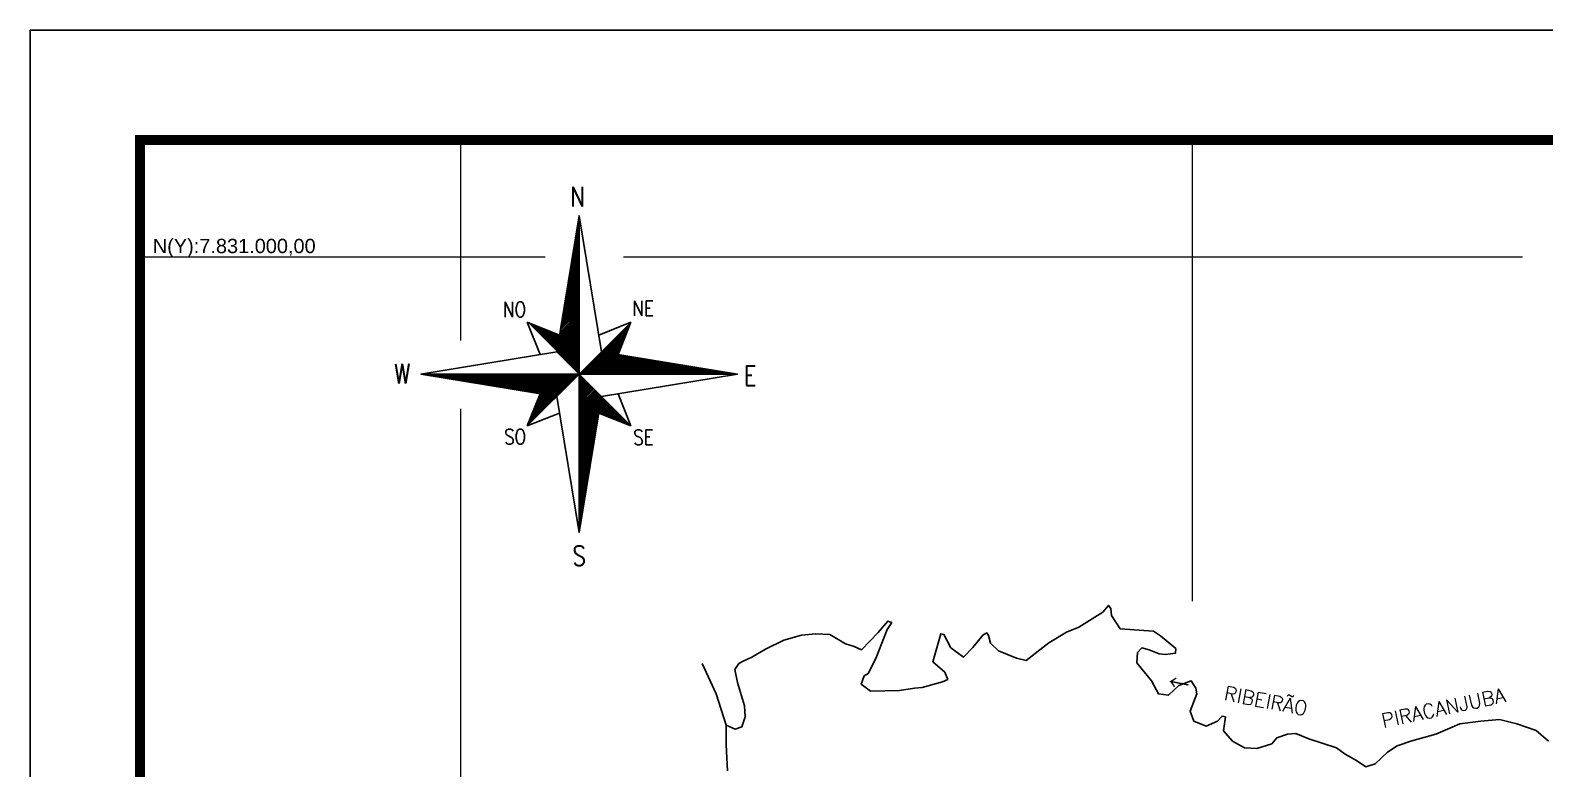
# Model space of a CAD drawing. Extents: x 744412 to 747562, y 7826855 to 7831310.
# Drawn here: x 744412 to 746481, y 7830301 to 7831310 of the extents above; entities that cross this region are included whole.
import ezdxf
from ezdxf.enums import TextEntityAlignment as Align

# ---------------------------------------------------------------- set-up
doc = ezdxf.new("R2010")
doc.units = 0
doc.header["$MEASUREMENT"] = 0
doc.linetypes.add('CONTINUO', pattern=[0])
doc.linetypes.add('LIN0', pattern=[0])
for name, color, linetype in [('CÓRREGO', 5, 'Continuous'), ('MARGEM', 7, 'CONTINUO'), ('SETA_NORTE', 3, 'Continuous'), ('TXT_DIVERSOS', 7, 'Continuous')]:
    doc.layers.add(name, color=color, linetype=linetype)
doc.layers.add('MALHA', color=8, linetype='Continuous', lineweight=9)
doc.styles.add('ROMANS', font='romans')
doc.styles.add('Simplex', font='simplex.shx')
doc.styles.get("Standard").update_dxf_attribs({"font": 'arial.ttf'})

# ---------------------------------------------------------------- blocks, each defined once
blk = doc.blocks.new('A$C309442C0')
at = {"layer": 'SETA_NORTE', "linetype": 'Continuous'}
h = blk.add_hatch(dxfattribs=at)
h.set_pattern_fill('ANSI31', color=256, scale=0.1375, angle=-90, style=0)
h.set_pattern_definition([(315, (-215853.3434, 13873.16845), (0.3086963042, 0.3086963042), [])])
h.paths.add_polyline_path([(73.46, 97.41), (74.7, 104.95), (60.04, 110.83)])
h = blk.add_hatch(dxfattribs=at)
h.set_pattern_fill('ANSI31', color=256, scale=0.1375, angle=180, style=0)
h.set_pattern_definition([(225, (13869.59828, 216024.21475), (0.3086963042, -0.3086963042), [])])
h.paths.add_polyline_path([(93.84, 97.41), (101.38, 96.17), (107.26, 110.83)])
h = blk.add_hatch(dxfattribs=at)
h.set_pattern_fill('ANSI31', color=256, scale=0.1375, style=0)
h.set_pattern_definition([(45, (-13702.2971, -215849.77324), (-0.3086963042, 0.3086963042), [])])
h.paths.add_polyline_path([(73.46, 77.03), (65.92, 78.27), (60.04, 63.61)])
h = blk.add_hatch(dxfattribs=at)
h.set_pattern_fill('ANSI31', color=256, scale=0.1375, angle=90, style=0)
h.set_pattern_definition([(135, (216020.6446, -13698.72693), (-0.3086963042, -0.3086963042), [])])
h.paths.add_polyline_path([(93.84, 77.03), (92.6, 69.49), (107.26, 63.61)])
for p, q in [((83.6, 159.02), (83.65, 159.06)), ((82.22, 150.63), (83.65, 152.05)), ((82.35, 151.39), (83.65, 152.69)), ((82.47, 152.15), (83.65, 153.33)), ((82.6, 152.91), (83.65, 153.96)), ((82.73, 153.68), (83.65, 154.6)), ((82.85, 154.44), (83.65, 155.24)), ((82.98, 155.2), (83.65, 155.88)), ((83.1, 155.96), (83.65, 156.51)), ((83.23, 156.73), (83.65, 157.15)), ((83.35, 157.49), (83.65, 157.79)), ((83.48, 158.25), (83.65, 158.42)), ((80.84, 142.24), (83.65, 145.05)), ((80.97, 143), (83.65, 145.68)), ((81.09, 143.76), (83.65, 146.32)), ((81.22, 144.53), (83.65, 146.96)), ((81.34, 145.29), (83.65, 147.59)), ((81.47, 146.05), (83.65, 148.23)), ((81.59, 146.81), (83.65, 148.87)), ((81.72, 147.58), (83.65, 149.51)), ((81.85, 148.34), (83.65, 150.14)), ((81.97, 149.1), (83.65, 150.78)), ((82.1, 149.86), (83.65, 151.42)), ((79.46, 133.85), (83.65, 138.04)), ((79.59, 134.61), (83.65, 138.68)), ((79.71, 135.37), (83.65, 139.31)), ((79.84, 136.14), (83.65, 139.95)), ((79.96, 136.9), (83.65, 140.59)), ((80.09, 137.66), (83.65, 141.22)), ((80.21, 138.42), (83.65, 141.86)), ((80.34, 139.19), (83.65, 142.5)), ((80.46, 139.95), (83.65, 143.14)), ((80.59, 140.71), (83.65, 143.77)), ((80.72, 141.47), (83.65, 144.41)), ((78.2, 126.22), (83.65, 131.67)), ((78.33, 126.98), (83.65, 132.31)), ((78.45, 127.75), (83.65, 132.94)), ((78.58, 128.51), (83.65, 133.58)), ((78.71, 129.27), (83.65, 134.22)), ((78.83, 130.03), (83.65, 134.85)), ((78.96, 130.8), (83.65, 135.49)), ((79.08, 131.56), (83.65, 136.13)), ((79.21, 132.32), (83.65, 136.77)), ((79.33, 133.09), (83.65, 137.4)), ((76.82, 117.83), (83.65, 124.66)), ((76.95, 118.59), (83.65, 125.3)), ((77.07, 119.36), (83.65, 125.94)), ((77.2, 120.12), (83.65, 126.57)), ((77.32, 120.88), (83.65, 127.21)), ((77.45, 121.65), (83.65, 127.85)), ((77.58, 122.41), (83.65, 128.48)), ((77.7, 123.17), (83.65, 129.12)), ((77.83, 123.93), (83.65, 129.76)), ((77.95, 124.7), (83.65, 130.39)), ((78.08, 125.46), (83.65, 131.03)), ((75.44, 109.44), (83.65, 117.65)), ((75.57, 110.21), (83.65, 118.29)), ((75.69, 110.97), (83.65, 118.93)), ((75.82, 111.73), (83.65, 119.57)), ((75.94, 112.49), (83.65, 120.2)), ((76.07, 113.26), (83.65, 120.84)), ((76.19, 114.02), (83.65, 121.48)), ((76.32, 114.78), (83.65, 122.11)), ((76.44, 115.54), (83.65, 122.75)), ((76.57, 116.31), (83.65, 123.39)), ((76.7, 117.07), (83.65, 124.02)), ((60.04, 110.83), (74.7, 104.95)), ((60.04, 110.83), (65.92, 96.17)), ((74.06, 101.05), (83.65, 110.65)), ((74.18, 101.82), (83.65, 111.28)), ((74.31, 102.58), (83.65, 111.92)), ((74.43, 103.34), (83.65, 112.56)), ((74.56, 104.1), (83.65, 113.19)), ((74.69, 104.87), (83.65, 113.83)), ((74.81, 105.63), (83.65, 114.47)), ((74.94, 106.39), (83.65, 115.11)), ((75.06, 107.16), (83.65, 115.74)), ((75.19, 107.92), (83.65, 116.38)), ((75.31, 108.68), (83.65, 117.02)), ((107.26, 110.83), (92.6, 104.95)), ((107.26, 110.83), (101.38, 96.17)), ((73.53, 97.34), (83.65, 107.46)), ((73.56, 98), (83.65, 108.1)), ((73.68, 98.77), (83.65, 108.74)), ((73.81, 99.53), (83.65, 109.37)), ((73.85, 97.02), (83.65, 106.82)), ((73.93, 100.29), (83.65, 110.01)), ((74.17, 96.7), (83.65, 106.19)), ((74.49, 96.39), (83.65, 105.55)), ((74.8, 96.07), (83.65, 104.91)), ((75.12, 95.75), (83.65, 104.28)), ((75.44, 95.43), (83.65, 103.64)), ((75.76, 95.11), (83.65, 103)), ((76.08, 94.79), (83.65, 102.37)), ((76.4, 94.47), (83.65, 101.73)), ((76.72, 94.16), (83.65, 101.09)), ((77.03, 93.84), (83.65, 100.45)), ((77.35, 93.52), (83.65, 99.82)), ((77.67, 93.2), (83.65, 99.18)), ((77.99, 92.88), (83.65, 98.54)), ((78.31, 92.56), (83.65, 97.91)), ((78.63, 92.24), (83.65, 97.27)), ((78.94, 91.93), (83.65, 96.63)), ((83.79, 87.22), (93.97, 97.39)), ((84.43, 87.22), (94.51, 97.3)), ((85.07, 87.22), (95.06, 97.21)), ((85.71, 87.22), (95.61, 97.12)), ((86.34, 87.22), (96.15, 97.03)), ((86.98, 87.22), (96.7, 96.94)), ((87.62, 87.22), (97.25, 96.85)), ((88.25, 87.22), (97.8, 96.76)), ((88.89, 87.22), (98.34, 96.67)), ((89.53, 87.22), (98.89, 96.58)), ((79.26, 91.61), (83.65, 95.99)), ((79.58, 91.29), (83.65, 95.36)), ((79.9, 90.97), (83.65, 94.72)), ((80.22, 90.65), (83.65, 94.08)), ((80.54, 90.33), (83.65, 93.45)), ((80.86, 90.02), (83.65, 92.81)), ((81.17, 89.7), (83.65, 92.17)), ((81.49, 89.38), (83.65, 91.54)), ((81.81, 89.06), (83.65, 90.9)), ((82.13, 88.74), (83.65, 90.26)), ((90.17, 87.22), (99.44, 96.49)), ((90.8, 87.22), (99.98, 96.4)), ((91.44, 87.22), (100.53, 96.31)), ((92.08, 87.22), (101.08, 96.22)), ((92.71, 87.22), (101.62, 96.13)), ((93.35, 87.22), (102.17, 96.04)), ((93.99, 87.22), (102.72, 95.95)), ((94.62, 87.22), (103.27, 95.86)), ((95.26, 87.22), (103.81, 95.77)), ((95.9, 87.22), (104.36, 95.68)), ((96.54, 87.22), (104.91, 95.59)), ((97.17, 87.22), (105.45, 95.5)), ((97.81, 87.22), (106, 95.41)), ((98.45, 87.22), (106.55, 95.32)), ((99.08, 87.22), (107.09, 95.23)), ((99.72, 87.22), (107.64, 95.14)), ((100.36, 87.22), (108.19, 95.05)), ((100.99, 87.22), (108.73, 94.96)), ((101.63, 87.22), (109.28, 94.87)), ((102.27, 87.22), (109.83, 94.78)), ((102.91, 87.22), (110.38, 94.69)), ((103.54, 87.22), (110.92, 94.6)), ((104.18, 87.22), (111.47, 94.51)), ((104.82, 87.22), (112.02, 94.42)), ((105.45, 87.22), (112.56, 94.33)), ((106.09, 87.22), (113.11, 94.24)), ((106.73, 87.22), (113.66, 94.15)), ((107.37, 87.22), (114.2, 94.06)), ((108, 87.22), (114.75, 93.97)), ((108.64, 87.22), (115.3, 93.88)), ((109.28, 87.22), (115.84, 93.79)), ((109.91, 87.22), (116.39, 93.7)), ((110.55, 87.22), (116.94, 93.61)), ((111.19, 87.22), (117.49, 93.52)), ((111.82, 87.22), (118.03, 93.43)), ((112.46, 87.22), (118.58, 93.34)), ((113.1, 87.22), (119.13, 93.25)), ((113.74, 87.22), (119.67, 93.16)), ((114.37, 87.22), (120.22, 93.07)), ((115.01, 87.22), (120.77, 92.98)), ((115.65, 87.22), (121.31, 92.89)), ((116.28, 87.22), (121.86, 92.8)), ((116.92, 87.22), (122.41, 92.71)), ((117.56, 87.22), (122.95, 92.62)), ((118.19, 87.22), (123.5, 92.53)), ((118.83, 87.22), (124.05, 92.44)), ((119.47, 87.22), (124.6, 92.35)), ((120.11, 87.22), (125.14, 92.26)), ((120.74, 87.22), (125.69, 92.17)), ((121.38, 87.22), (126.24, 92.08)), ((122.02, 87.22), (126.78, 91.99)), ((122.65, 87.22), (127.33, 91.9)), ((123.29, 87.22), (127.88, 91.81)), ((123.93, 87.22), (128.42, 91.72)), ((124.56, 87.22), (128.97, 91.63)), ((125.2, 87.22), (129.52, 91.54)), ((125.84, 87.22), (130.07, 91.45)), ((126.48, 87.22), (130.61, 91.36)), ((127.11, 87.22), (131.16, 91.27)), ((127.75, 87.22), (131.71, 91.18)), ((128.39, 87.22), (132.25, 91.09)), ((129.02, 87.22), (132.8, 91)), ((129.66, 87.22), (133.35, 90.91)), ((130.3, 87.22), (133.89, 90.82)), ((130.94, 87.22), (134.44, 90.73)), ((131.57, 87.22), (134.99, 90.64)), ((132.21, 87.22), (135.53, 90.55)), ((132.85, 87.22), (136.08, 90.46)), ((133.48, 87.22), (136.63, 90.37)), ((134.12, 87.22), (137.18, 90.28)), ((134.76, 87.22), (137.72, 90.19)), ((135.39, 87.22), (138.27, 90.1)), ((136.03, 87.22), (138.82, 90.01)), ((136.67, 87.22), (139.36, 89.92)), ((137.31, 87.22), (139.91, 89.83)), ((137.94, 87.22), (140.46, 89.74)), ((11.78, 87.19), (11.81, 87.22)), ((12.32, 87.1), (12.45, 87.22)), ((12.87, 87.01), (13.08, 87.22)), ((13.42, 86.92), (13.72, 87.22)), ((13.97, 86.83), (14.36, 87.22)), ((14.51, 86.74), (15, 87.22)), ((15.06, 86.65), (15.63, 87.22)), ((15.61, 86.56), (16.27, 87.22)), ((16.15, 86.47), (16.91, 87.22)), ((16.7, 86.38), (17.54, 87.22)), ((17.25, 86.29), (18.18, 87.22)), ((17.79, 86.2), (18.82, 87.22)), ((18.34, 86.11), (19.45, 87.22)), ((18.89, 86.02), (20.09, 87.22)), ((19.43, 85.93), (20.73, 87.22)), ((19.98, 85.84), (21.37, 87.22)), ((20.53, 85.75), (22, 87.22)), ((21.08, 85.66), (22.64, 87.22)), ((21.62, 85.57), (23.28, 87.22)), ((22.17, 85.48), (23.91, 87.22)), ((22.72, 85.39), (24.55, 87.22)), ((23.26, 85.3), (25.19, 87.22)), ((23.81, 85.21), (25.82, 87.22)), ((24.36, 85.12), (26.46, 87.22)), ((24.9, 85.03), (27.1, 87.22)), ((25.45, 84.94), (27.74, 87.22)), ((26, 84.85), (28.37, 87.22)), ((26.54, 84.76), (29.01, 87.22)), ((27.09, 84.67), (29.65, 87.22)), ((27.64, 84.58), (30.28, 87.22)), ((28.19, 84.49), (30.92, 87.22)), ((28.73, 84.4), (31.56, 87.22)), ((29.28, 84.31), (32.2, 87.22)), ((29.83, 84.22), (32.83, 87.22)), ((30.37, 84.12), (33.47, 87.22)), ((30.92, 84.03), (34.11, 87.22)), ((31.47, 83.94), (34.74, 87.22)), ((32.01, 83.85), (35.38, 87.22)), ((32.56, 83.76), (36.02, 87.22)), ((33.11, 83.67), (36.65, 87.22)), ((33.66, 83.58), (37.29, 87.22)), ((34.2, 83.49), (37.93, 87.22)), ((34.75, 83.4), (38.57, 87.22)), ((35.3, 83.31), (39.2, 87.22)), ((35.84, 83.22), (39.84, 87.22)), ((36.39, 83.13), (40.48, 87.22)), ((36.94, 83.04), (41.11, 87.22)), ((37.48, 82.95), (41.75, 87.22)), ((38.03, 82.86), (42.39, 87.22)), ((38.58, 82.77), (43.02, 87.22)), ((39.12, 82.68), (43.66, 87.22)), ((39.67, 82.59), (44.3, 87.22)), ((40.22, 82.5), (44.94, 87.22)), ((40.77, 82.41), (45.57, 87.22)), ((41.31, 82.32), (46.21, 87.22)), ((41.86, 82.23), (46.85, 87.22)), ((42.41, 82.14), (47.48, 87.22)), ((42.95, 82.05), (48.12, 87.22)), ((43.5, 81.96), (48.76, 87.22)), ((44.05, 81.87), (49.4, 87.22)), ((44.59, 81.78), (50.03, 87.22)), ((45.14, 81.69), (50.67, 87.22)), ((45.69, 81.6), (51.31, 87.22)), ((46.23, 81.51), (51.94, 87.22)), ((46.78, 81.42), (52.58, 87.22)), ((47.33, 81.33), (53.22, 87.22)), ((47.88, 81.24), (53.85, 87.22)), ((48.42, 81.15), (54.49, 87.22)), ((48.97, 81.06), (55.13, 87.22)), ((49.52, 80.97), (55.77, 87.22)), ((50.06, 80.88), (56.4, 87.22)), ((50.61, 80.79), (57.04, 87.22)), ((51.16, 80.7), (57.68, 87.22)), ((51.7, 80.61), (58.31, 87.22)), ((52.25, 80.52), (58.95, 87.22)), ((52.8, 80.43), (59.59, 87.22)), ((53.35, 80.34), (60.22, 87.22)), ((53.89, 80.25), (60.86, 87.22)), ((54.44, 80.16), (61.5, 87.22)), ((54.99, 80.07), (62.14, 87.22)), ((55.53, 79.98), (62.77, 87.22)), ((56.08, 79.89), (63.41, 87.22)), ((56.63, 79.8), (64.05, 87.22)), ((57.17, 79.71), (64.68, 87.22)), ((57.72, 79.62), (65.32, 87.22)), ((58.27, 79.53), (65.96, 87.22)), ((58.81, 79.44), (66.59, 87.22)), ((59.36, 79.35), (67.23, 87.22)), ((59.91, 79.26), (67.87, 87.22)), ((83.65, 87.22), (60.04, 63.61)), ((60.46, 79.17), (68.51, 87.22)), ((61, 79.08), (69.14, 87.22)), ((61.55, 78.99), (69.78, 87.22)), ((62.1, 78.9), (70.42, 87.22)), ((62.64, 78.81), (71.05, 87.22)), ((63.19, 78.72), (71.69, 87.22)), ((63.74, 78.63), (72.33, 87.22)), ((64.28, 78.54), (72.97, 87.22)), ((64.83, 78.45), (73.6, 87.22)), ((65.38, 78.36), (74.24, 87.22)), ((65.92, 78.27), (74.88, 87.22)), ((66.47, 78.18), (75.51, 87.22)), ((67.02, 78.09), (76.15, 87.22)), ((67.57, 78), (76.79, 87.22)), ((68.11, 77.91), (77.42, 87.22)), ((68.66, 77.82), (78.06, 87.22)), ((69.21, 77.73), (78.7, 87.22)), ((69.75, 77.64), (79.34, 87.22)), ((70.3, 77.55), (79.97, 87.22)), ((70.85, 77.46), (80.61, 87.22)), ((71.39, 77.37), (81.25, 87.22)), ((71.94, 77.28), (81.88, 87.22)), ((72.49, 77.19), (82.52, 87.22)), ((73.04, 77.1), (83.16, 87.22)), ((82.45, 88.42), (83.65, 89.62)), ((82.77, 88.1), (83.65, 88.99)), ((83.09, 87.79), (83.65, 88.35)), ((83.4, 87.47), (83.65, 87.71)), ((83.65, 87.08), (83.72, 87.15)), ((83.65, 86.44), (84.04, 86.83)), ((83.65, 85.8), (84.36, 86.51)), ((83.65, 85.17), (84.68, 86.19)), ((83.65, 84.53), (85, 85.87)), ((83.65, 83.89), (85.32, 85.56)), ((83.65, 83.25), (85.63, 85.24)), ((83.65, 82.62), (85.95, 84.92)), ((83.65, 81.98), (86.27, 84.6)), ((83.65, 81.34), (86.59, 84.28)), ((83.65, 80.71), (86.91, 83.96)), ((83.65, 80.07), (87.23, 83.64)), ((83.65, 79.43), (87.54, 83.33)), ((83.65, 78.8), (87.86, 83.01)), ((138.58, 87.22), (141, 89.65)), ((139.22, 87.22), (141.55, 89.56)), ((139.85, 87.22), (142.1, 89.46)), ((140.49, 87.22), (142.64, 89.37)), ((141.13, 87.22), (143.19, 89.28)), ((141.76, 87.22), (143.74, 89.19)), ((142.4, 87.22), (144.29, 89.1)), ((143.04, 87.22), (144.83, 89.01)), ((143.68, 87.22), (145.38, 88.92)), ((144.31, 87.22), (145.93, 88.83)), ((144.95, 87.22), (146.47, 88.74)), ((145.59, 87.22), (147.02, 88.65)), ((146.22, 87.22), (147.57, 88.56)), ((146.86, 87.22), (148.11, 88.47)), ((147.5, 87.22), (148.66, 88.38)), ((148.14, 87.22), (149.21, 88.29)), ((148.77, 87.22), (149.76, 88.2)), ((149.41, 87.22), (150.3, 88.11)), ((150.05, 87.22), (150.85, 88.02)), ((150.68, 87.22), (151.4, 87.93)), ((151.32, 87.22), (151.94, 87.84)), ((151.96, 87.22), (152.49, 87.75)), ((152.59, 87.22), (153.04, 87.66)), ((153.23, 87.22), (153.58, 87.57)), ((153.87, 87.22), (154.13, 87.48)), ((154.51, 87.22), (154.68, 87.39)), ((155.14, 87.22), (155.22, 87.3)), ((60.04, 63.61), (65.92, 78.27)), ((83.65, 78.16), (88.18, 82.69)), ((83.65, 77.52), (88.5, 82.37)), ((83.65, 76.88), (88.82, 82.05)), ((83.65, 76.25), (89.14, 81.73)), ((83.65, 75.61), (89.46, 81.42)), ((83.65, 74.97), (89.77, 81.1)), ((83.65, 74.34), (90.09, 80.78)), ((83.65, 73.7), (90.41, 80.46)), ((83.65, 73.06), (90.73, 80.14)), ((83.65, 72.42), (91.05, 79.82)), ((83.65, 71.79), (91.37, 79.5)), ((83.65, 71.15), (91.69, 79.19)), ((83.65, 70.51), (92, 78.87)), ((83.65, 69.88), (92.32, 78.55)), ((83.65, 69.24), (92.64, 78.23)), ((83.65, 68.6), (92.96, 77.91)), ((83.65, 67.97), (93.28, 77.59)), ((83.65, 67.33), (93.6, 77.27)), ((83.65, 66.69), (93.81, 76.86)), ((83.65, 66.05), (93.69, 76.09)), ((107.26, 63.61), (101.38, 78.27)), ((60.04, 63.61), (74.7, 69.49)), ((83.65, 65.42), (93.56, 75.33)), ((83.65, 64.78), (93.44, 74.57)), ((83.65, 64.14), (93.31, 73.8)), ((83.65, 63.51), (93.19, 73.04)), ((83.65, 62.87), (93.06, 72.28)), ((83.65, 62.23), (92.94, 71.52)), ((83.65, 61.6), (92.81, 70.75)), ((83.65, 60.96), (92.68, 69.99)), ((83.65, 60.32), (92.56, 69.23)), ((107.26, 63.61), (92.6, 69.49)), ((83.65, 59.68), (92.43, 68.47)), ((83.65, 59.05), (92.31, 67.7)), ((83.65, 58.41), (92.18, 66.94)), ((83.65, 57.77), (92.06, 66.18)), ((83.65, 57.14), (91.93, 65.42)), ((83.65, 56.5), (91.8, 64.65)), ((83.65, 55.86), (91.68, 63.89)), ((83.65, 55.22), (91.55, 63.13)), ((83.65, 54.59), (91.43, 62.37)), ((83.65, 53.95), (91.3, 61.6)), ((83.65, 53.31), (91.18, 60.84)), ((83.65, 52.68), (91.05, 60.08)), ((83.65, 52.04), (90.93, 59.31)), ((83.65, 51.4), (90.8, 58.55)), ((83.65, 50.77), (90.67, 57.79)), ((83.65, 50.13), (90.55, 57.03)), ((83.65, 49.49), (90.42, 56.26)), ((83.65, 48.85), (90.3, 55.5)), ((83.65, 48.22), (90.17, 54.74)), ((83.65, 47.58), (90.05, 53.98)), ((83.65, 46.94), (89.92, 53.21)), ((83.65, 46.31), (89.79, 52.45)), ((83.65, 45.67), (89.67, 51.69)), ((83.65, 45.03), (89.54, 50.93)), ((83.65, 44.4), (89.42, 50.16)), ((83.65, 43.76), (89.29, 49.4)), ((83.65, 43.12), (89.17, 48.64)), ((83.65, 42.48), (89.04, 47.87)), ((83.65, 41.85), (88.92, 47.11)), ((83.65, 41.21), (88.79, 46.35)), ((83.65, 40.57), (88.66, 45.59)), ((83.65, 39.94), (88.54, 44.82)), ((83.65, 39.3), (88.41, 44.06)), ((83.65, 38.66), (88.29, 43.3)), ((83.65, 38.02), (88.16, 42.54)), ((83.65, 37.39), (88.04, 41.77)), ((83.65, 36.75), (87.91, 41.01)), ((83.65, 36.11), (87.78, 40.25)), ((83.65, 35.48), (87.66, 39.49)), ((83.65, 34.84), (87.53, 38.72)), ((83.65, 34.2), (87.41, 37.96)), ((83.65, 33.57), (87.28, 37.2)), ((83.65, 32.93), (87.16, 36.43)), ((83.65, 32.29), (87.03, 35.67)), ((83.65, 31.65), (86.91, 34.91)), ((83.65, 31.02), (86.78, 34.15)), ((83.65, 30.38), (86.65, 33.38)), ((83.65, 29.74), (86.53, 32.62)), ((83.65, 29.11), (86.4, 31.86)), ((83.65, 28.47), (86.28, 31.1)), ((83.65, 27.83), (86.15, 30.33)), ((83.65, 27.2), (86.03, 29.57)), ((83.65, 26.56), (85.9, 28.81)), ((83.65, 25.92), (85.77, 28.05)), ((83.65, 25.28), (85.65, 27.28)), ((83.65, 24.65), (85.52, 26.52)), ((83.65, 24.01), (85.4, 25.76)), ((83.65, 23.37), (85.27, 25)), ((83.65, 22.74), (85.15, 24.23)), ((83.65, 22.1), (85.02, 23.47)), ((83.65, 21.46), (84.9, 22.71)), ((83.65, 20.83), (84.77, 21.94)), ((83.65, 20.19), (84.64, 21.18)), ((83.65, 19.55), (84.52, 20.42)), ((83.65, 18.91), (84.39, 19.66)), ((83.65, 18.28), (84.27, 18.89)), ((83.65, 17.64), (84.14, 18.13)), ((83.65, 17), (84.02, 17.37)), ((83.65, 16.37), (83.89, 16.61)), ((83.65, 15.73), (83.76, 15.84))]:
    blk.add_line(p, q, dxfattribs=at)
blk.add_lwpolyline([(93.84, 77.03), (155.72, 87.22), (93.84, 97.41), (83.65, 159.29), (73.46, 97.41), (11.58, 87.22), (73.46, 77.03), (83.65, 15.15)], close=True, dxfattribs=at)
for points in [[(83.65, 87.22), (83.65, 159.29)], [(83.65, 87.22), (73.46, 97.41)], [(83.65, 87.22), (93.84, 97.41)], [(11.58, 87.22), (155.72, 87.22)], [(83.65, 87.22), (73.46, 77.03)], [(83.65, 87.22), (93.84, 77.03)], [(83.65, 87.22), (83.65, 15.15)]]:
    blk.add_lwpolyline(points, dxfattribs=at)
at = {"layer": 'SETA_NORTE', "color": 7, "lineweight": 30, "style": 'ROMANS', "width": 0.8}
for s, height, p in [('N ', 8.938, (79.47, 163.6)), ('NO', 6.875, (49.06, 113.22)), ('NE', 6.875, (107.97, 113.71)), ('W', 8.94, (-0.68, 82.95)), ('E', 8.94, (158.6, 82.11)), ('SO', 6.875, (49.53, 55.28)), ('SE', 6.875, (108.31, 55.02)), ('S', 8.94, (80.57, 0))]:
    blk.add_text(s, height=height, dxfattribs=at).set_placement(p)

msp = doc.modelspace()

# ---------------------------------------------------------------- linework, layer by layer
at = {"layer": 'CÓRREGO', "color": 5}
for points in [[(746486.2, 7830338.6), (746469.3, 7830353.4), (746443.2, 7830362.3), (746419.1, 7830368.1), (746393.7, 7830366.1), (746365.1, 7830362.2), (746354.7, 7830357.7), (746332.3, 7830348.1), (746299.7, 7830339.1), (746279.4, 7830332.1), (746266.2, 7830323.4), (746249.6, 7830307.6), (746236.6, 7830303.5), (746223.9, 7830312), (746208.3, 7830320.7), (746196.4, 7830329.4), (746158.9, 7830341.9), (746141.1, 7830349), (746129.8, 7830348), (746115.2, 7830343.2), (746108.2, 7830335), (746087.7, 7830328.7), (746070.9, 7830329.3), (746054.3, 7830338.8), (746042.3, 7830352.7), (746044.8, 7830371.9), (746040.3, 7830372.9), (746033.8, 7830365.9), (746018.3, 7830359.3), (746001.5, 7830365.8), (745996.4, 7830379.4), (746005.7, 7830403.3), (746004.2, 7830411), (745998.2, 7830420.8), (745980.9, 7830414.8), (745967.1, 7830401.3), (745953.3, 7830403.1), (745943.6, 7830420.9), (745923.6, 7830445.7), (745924.6, 7830459.5), (745930.6, 7830466.2), (745940.4, 7830463.5), (745954.4, 7830457.7), (745962.8, 7830456.9), (745976.7, 7830459), (745976.8, 7830465.1), (745956, 7830482.6), (745946.6, 7830489), (745900.9, 7830492.2), (745889.1, 7830510.3), (745888, 7830520), (745885.2, 7830524), (745877.1, 7830514.8), (745844.3, 7830494.4), (745827.4, 7830487.6), (745803.3, 7830473.1), (745772.5, 7830448.7), (745759.2, 7830452.1), (745734.6, 7830462.2), (745723.8, 7830472.3), (745720.8, 7830483.1), (745718.7, 7830486.5), (745713.1, 7830483.6), (745699.6, 7830466.5), (745686.9, 7830453.4), (745669.4, 7830466.1), (745660, 7830484.3), (745655.8, 7830485.4), (745644.9, 7830447.1), (745661.3, 7830432.8), (745665.3, 7830422.9), (745658.1, 7830419.5), (745630.2, 7830412.1), (745620, 7830411.2), (745599.6, 7830407.9), (745559.9, 7830406.8), (745547, 7830416.5), (745551, 7830427.8), (745556.7, 7830431.1), (745567, 7830451.7), (745582.6, 7830491.3), (745588.8, 7830500.5), (745583.3, 7830502.6), (745570.1, 7830487.2), (745547.3, 7830463.3), (745537.4, 7830468.1), (745525.4, 7830471.7), (745504, 7830484.2), (745485.1, 7830485.4), (745465.6, 7830483.4), (745441.3, 7830476.7), (745416.2, 7830464.4), (745397.6, 7830453.3), (745385.9, 7830448.1), (745379.9, 7830444.8), (745374.2, 7830436.6), (745378, 7830418.6), (745387.7, 7830386.7), (745388.7, 7830371.7), (745384.1, 7830358.4), (745374.7, 7830355.2), (745362.6, 7830360.6), (745349, 7830403.1), (745329.7, 7830444.7)], [(745364.2, 7830298.2), (745362.6, 7830333.6), (745362.6, 7830360.6)]]:
    msp.add_lwpolyline(points, dxfattribs=at)
at = {"layer": 'MALHA'}
for p, q in [((745000, 7830885.9), (745000, 7831159.6)), ((746000, 7830529.8), (746000, 7831159.6)), ((744561.6, 7831000), (745115.4, 7831000)), ((745222.4, 7831000), (746450.6, 7831000)), ((745000, 7829550.9), (745000, 7830792.5))]:
    msp.add_line(p, q, dxfattribs=at)
at = {"layer": 'MARGEM', "color": 174, "linetype": 'LIN0'}
msp.add_line((744411.6, 7826854.6), (744411.6, 7831309.6), dxfattribs=at)
at = {"layer": 'MARGEM', "color": 174, "linetype": 'LIN0', "flags": 128}
msp.add_lwpolyline([(747561.6, 7826854.6), (747561.6, 7831309.6), (744411.6, 7831309.6), (744411.6, 7826854.6)], close=True, dxfattribs=at)
at = {"layer": 'MARGEM', "color": 174, "linetype": 'LIN0', "const_width": 13.6, "flags": 128}
msp.add_lwpolyline([(747411.6, 7827356.2), (747411.6, 7831159.6), (744561.6, 7831159.6), (744561.6, 7827356.2)], close=True, dxfattribs=at)

# ---------------------------------------------------------------- block references
at = {"layer": 'SETA_NORTE', "linetype": 'ByBlock', "xscale": 3, "yscale": 3, "zscale": 3}
msp.add_blockref('A$C309442C0', (744910.7, 7830578.3), dxfattribs=at)

# ---------------------------------------------------------------- texts
at = {"layer": 'MALHA'}
msp.add_text('N(Y):7.831.000,00', height=19.5, dxfattribs=at).set_placement((744801.6, 7831015), align=Align.MIDDLE_RIGHT)
at = {"layer": 'TXT_DIVERSOS', "style": 'Simplex'}
msp.add_text('PIRACANJUBA', height=19.5, rotation=12, dxfattribs=at).set_placement((746260.3, 7830356.6))
at = {"layer": 'TXT_DIVERSOS', "insert": (745969.2, 7830430.7), "char_height": 19.5, "width": 352.688, "attachment_point": 1, "rotation": 349, "style": 'Simplex'}
msp.add_mtext('{\\fSimSun|b0|i0|c134|p2;\\H1.08333x;←^I}RIBEIRÃO', dxfattribs=at)

doc.saveas('drawing.dxf')
